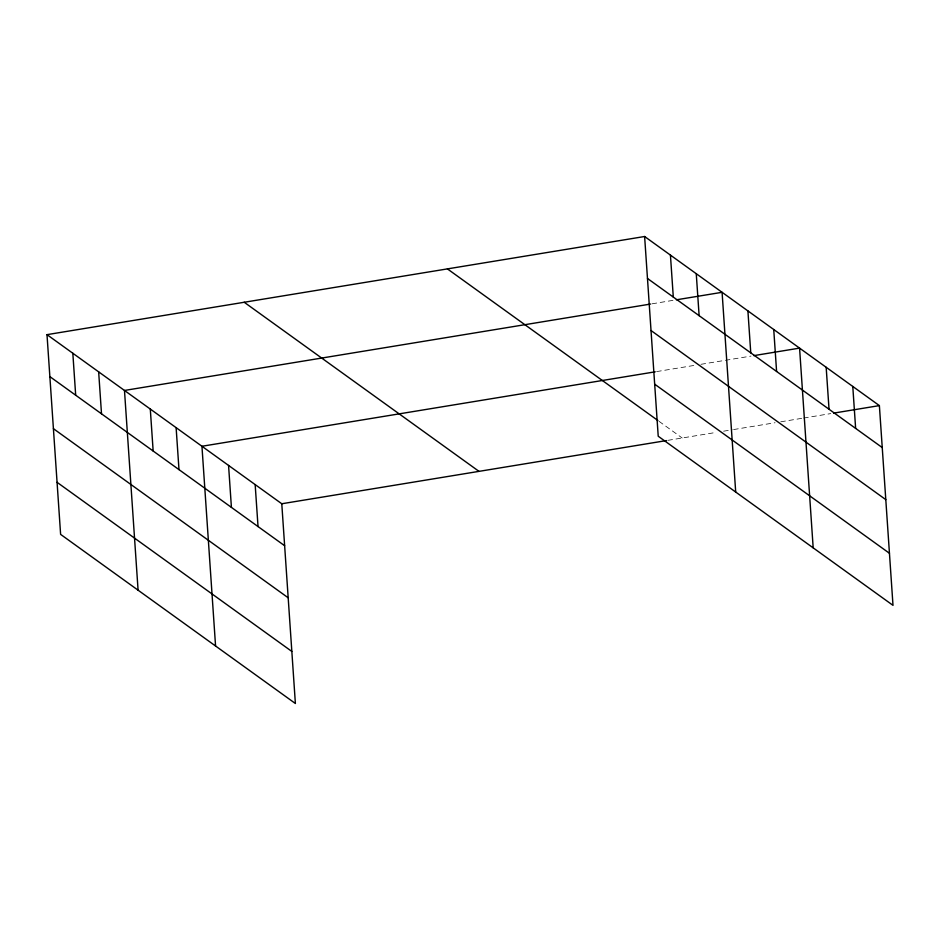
<?xml version="1.0" encoding="UTF-8"?>
<svg xmlns="http://www.w3.org/2000/svg" width="940" height="940" viewBox="0 0 940 940"><rect width="100%" height="100%" fill="white"/><g stroke="black" fill="none" stroke-linecap="round" stroke-linejoin="round"><path stroke-width="0.7" stroke-dasharray="4.7 3.53" d="M652.066 303.808L674.932 300.048M656.649 371.582L693.814 365.484M700.958 364.309L750.978 356.096M667.858 440.343L716.468 432.365M723.612 431.19L732.19 429.78M733.623 429.545L775.065 422.741M780.776 421.802L802.208 418.277M803.641 418.053L830.795 413.588M659.034 421.332L682.17 437.993"/><path stroke-width="1.41" d="M47 334.652L281.777 503.758L295.383 703.496L60.618 534.39L47 334.652L644.617 236.504L879.382 405.61L893 605.348L658.223 436.242L644.617 236.504M650.633 304.043L124.48 390.453L138.086 590.202M676.354 299.813L722.084 292.305L735.703 492.043M655.227 371.817L201.947 446.265L215.566 646.003M753.833 355.626L799.564 348.117L813.182 547.856M281.777 503.758L666.436 440.578M833.651 413.118L879.382 405.61M647.472 278.463L882.249 447.569M651.02 330.528L885.797 499.634M654.675 384.178L889.452 553.284M447.405 268.887L657.883 420.497M244.212 302.257L478.989 471.363M49.855 376.611L284.632 545.717M53.416 428.675L288.18 597.781M57.07 482.326L291.835 651.432M852.78 386.446L855.635 428.405M826.166 367.281L829.033 409.229M773.738 329.505L776.593 371.464M747.911 310.905L750.766 352.864M696.258 273.704L699.125 315.664M670.432 255.104L673.298 297.063M255.163 484.594L258.03 526.553M228.561 465.429L231.416 507.389M176.121 427.665L178.988 469.612M150.294 409.065L153.161 451.012M98.653 371.852L101.508 413.812M72.826 353.252L75.682 395.211"/></g></svg>
